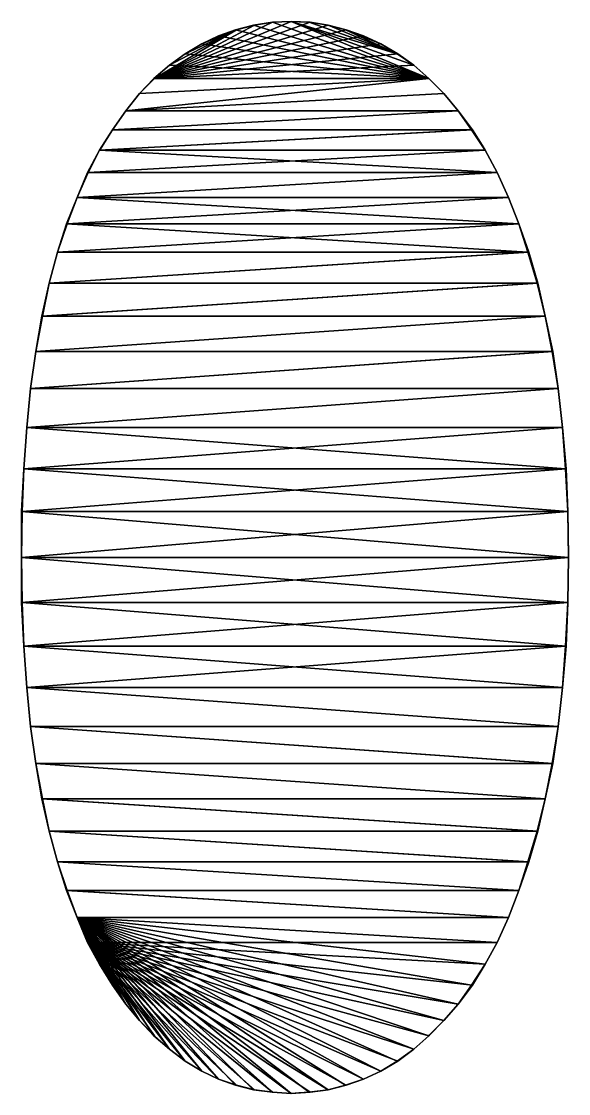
# Model space of a CAD drawing. Extents: x -29.1 to 29.1, y -25 to 25.
# Drawn here: x 14.049 to 14.777, y -8.426 to -7 of the extents above; entities that cross this region are included whole.
import ezdxf

# ---------------------------------------------------------------- set-up
doc = ezdxf.new("R2010")
doc.units = 0
doc.header["$MEASUREMENT"] = 0
doc.layers.add('ConstrLine', color=7, linetype='Continuous')
doc.layers.add('ObjLayer', color=2, linetype='Continuous')

msp = doc.modelspace()

# ---------------------------------------------------------------- linework, layer by layer
at = {"layer": 'ConstrLine'}
for points in [[(14.383, -7.001, 5), (14.226, -7.076, 5), (14.408, -7, 5)], [(14.408, -7, 5), (14.226, -7.076, 5), (14.433, -7.001, 5)], [(14.359, -7.005, 5), (14.226, -7.076, 5), (14.383, -7.001, 5)], [(14.457, -7.005, 5), (14.433, -7.001, 5), (14.226, -7.076, 5)], [(14.358, -7.005, 5), (14.591, -7.076, 5), (14.383, -7.001, 5)], [(14.358, -7.005, 4), (14.358, -7.005, 5), (14.383, -7.001, 5)], [(14.358, -7.005, 4), (14.383, -7.001, 5), (14.383, -7.001, 4)], [(14.359, -7.005, 4), (14.359, -7.005, 5), (14.383, -7.001, 5)], [(14.359, -7.005, 4), (14.383, -7.001, 5), (14.383, -7.001, 4)], [(14.383, -7.001, 4), (14.383, -7.001, 5), (14.408, -7, 5)], [(14.383, -7.001, 4), (14.408, -7, 5), (14.408, -7, 4)], [(14.408, -7, 5), (14.383, -7.001, 5), (14.591, -7.076, 5)], [(14.383, -7.001, 4), (14.383, -7.001, 5), (14.408, -7, 5)], [(14.383, -7.001, 4), (14.408, -7, 5), (14.408, -7, 4)], [(14.433, -7.001, 4), (14.408, -7, 4), (14.408, -7, 5)], [(14.433, -7.001, 4), (14.408, -7, 5), (14.433, -7.001, 5)], [(14.591, -7.076, 5), (14.571, -7.058, 5), (14.408, -7, 5)], [(14.571, -7.058, 5), (14.549, -7.043, 5), (14.408, -7, 5)], [(14.432, -7.001, 5), (14.408, -7, 5), (14.549, -7.043, 5)], [(14.418, -7.0004, 4), (14.408, -7, 4), (14.408, -7, 5)], [(14.408, -7, 5), (14.432, -7.001, 5), (14.418, -7.0004, 4)], [(14.432, -7.001, 4), (14.418, -7.0004, 4), (14.432, -7.001, 5)], [(14.432, -7.001, 5), (14.549, -7.043, 5), (14.457, -7.005, 5)], [(14.457, -7.005, 4), (14.432, -7.001, 4), (14.432, -7.001, 5)], [(14.457, -7.005, 4), (14.432, -7.001, 5), (14.457, -7.005, 5)], [(14.457, -7.005, 4), (14.433, -7.001, 4), (14.433, -7.001, 5)], [(14.457, -7.005, 4), (14.433, -7.001, 5), (14.457, -7.005, 5)], [(14.335, -7.011, 5), (14.226, -7.076, 5), (14.359, -7.005, 5)], [(14.481, -7.011, 5), (14.457, -7.005, 5), (14.226, -7.076, 5)], [(14.335, -7.011, 5), (14.246, -7.058, 5), (14.226, -7.076, 5)], [(14.504, -7.019, 5), (14.481, -7.011, 5), (14.226, -7.076, 5)], [(14.335, -7.011, 5), (14.267, -7.043, 5), (14.246, -7.058, 5)], [(14.335, -7.011, 5), (14.289, -7.03, 5), (14.267, -7.043, 5)], [(14.311, -7.019, 5), (14.289, -7.03, 5), (14.335, -7.011, 5)], [(14.311, -7.019, 4), (14.311, -7.019, 5), (14.335, -7.011, 5)], [(14.311, -7.019, 4), (14.335, -7.011, 5), (14.335, -7.011, 4)], [(14.311, -7.019, 5), (14.591, -7.076, 5), (14.334, -7.011, 5)], [(14.311, -7.019, 4), (14.311, -7.019, 5), (14.334, -7.011, 5)], [(14.311, -7.019, 4), (14.334, -7.011, 5), (14.334, -7.011, 4)], [(14.334, -7.011, 5), (14.591, -7.076, 5), (14.358, -7.005, 5)], [(14.334, -7.011, 4), (14.334, -7.011, 5), (14.358, -7.005, 5)], [(14.334, -7.011, 4), (14.358, -7.005, 5), (14.358, -7.005, 4)], [(14.335, -7.011, 5), (14.359, -7.005, 5), (14.336, -7.0107, 4)], [(14.335, -7.011, 4), (14.335, -7.011, 5), (14.336, -7.0107, 4)], [(14.359, -7.005, 4), (14.336, -7.0107, 4), (14.359, -7.005, 5)], [(14.481, -7.011, 4), (14.457, -7.005, 4), (14.457, -7.005, 5)], [(14.481, -7.011, 4), (14.457, -7.005, 5), (14.481, -7.011, 5)], [(14.457, -7.005, 5), (14.549, -7.043, 5), (14.48, -7.011, 5)], [(14.48, -7.011, 4), (14.457, -7.005, 4), (14.457, -7.005, 5)], [(14.48, -7.011, 4), (14.457, -7.005, 5), (14.48, -7.011, 5)], [(14.527, -7.03, 5), (14.48, -7.011, 5), (14.549, -7.043, 5)], [(14.504, -7.019, 5), (14.48, -7.011, 5), (14.527, -7.03, 5)], [(14.504, -7.019, 4), (14.48, -7.011, 4), (14.48, -7.011, 5)], [(14.504, -7.019, 4), (14.48, -7.011, 5), (14.504, -7.019, 5)], [(14.504, -7.019, 4), (14.481, -7.011, 4), (14.481, -7.011, 5)], [(14.504, -7.019, 4), (14.481, -7.011, 5), (14.504, -7.019, 5)], [(14.527, -7.03, 5), (14.504, -7.019, 5), (14.226, -7.076, 5)], [(14.55, -7.043, 5), (14.527, -7.03, 5), (14.226, -7.076, 5)], [(14.267, -7.043, 4), (14.267, -7.043, 5), (14.289, -7.03, 5)], [(14.267, -7.043, 4), (14.289, -7.03, 5), (14.289, -7.03, 4)], [(14.267, -7.043, 5), (14.591, -7.076, 5), (14.289, -7.03, 5)], [(14.267, -7.043, 4), (14.267, -7.043, 5), (14.289, -7.03, 5)], [(14.267, -7.043, 4), (14.289, -7.03, 5), (14.289, -7.03, 4)], [(14.289, -7.03, 4), (14.289, -7.03, 5), (14.311, -7.019, 5)], [(14.289, -7.03, 4), (14.311, -7.019, 5), (14.311, -7.019, 4)], [(14.289, -7.03, 5), (14.591, -7.076, 5), (14.311, -7.019, 5)], [(14.289, -7.03, 4), (14.289, -7.03, 5), (14.311, -7.019, 5)], [(14.289, -7.03, 4), (14.311, -7.019, 5), (14.311, -7.019, 4)], [(14.527, -7.03, 4), (14.504, -7.019, 4), (14.504, -7.019, 5)], [(14.527, -7.03, 4), (14.504, -7.019, 5), (14.527, -7.03, 5)], [(14.527, -7.03, 4), (14.504, -7.019, 4), (14.504, -7.019, 5)], [(14.527, -7.03, 4), (14.504, -7.019, 5), (14.527, -7.03, 5)], [(14.55, -7.043, 4), (14.527, -7.03, 4), (14.527, -7.03, 5)], [(14.55, -7.043, 4), (14.527, -7.03, 5), (14.55, -7.043, 5)], [(14.549, -7.043, 4), (14.527, -7.03, 4), (14.527, -7.03, 5)], [(14.549, -7.043, 4), (14.527, -7.03, 5), (14.549, -7.043, 5)], [(14.571, -7.058, 5), (14.55, -7.043, 5), (14.226, -7.076, 5)], [(14.246, -7.058, 4), (14.246, -7.058, 5), (14.267, -7.043, 5)], [(14.246, -7.058, 4), (14.267, -7.043, 5), (14.267, -7.043, 4)], [(14.246, -7.058, 5), (14.591, -7.076, 5), (14.267, -7.043, 5)], [(14.246, -7.058, 4), (14.246, -7.058, 5), (14.267, -7.043, 5)], [(14.246, -7.058, 4), (14.267, -7.043, 5), (14.267, -7.043, 4)], [(14.571, -7.058, 4), (14.549, -7.043, 4), (14.549, -7.043, 5)], [(14.571, -7.058, 4), (14.549, -7.043, 5), (14.571, -7.058, 5)], [(14.571, -7.058, 4), (14.55, -7.043, 4), (14.55, -7.043, 5)], [(14.571, -7.058, 4), (14.55, -7.043, 5), (14.571, -7.058, 5)], [(14.225, -7.076, 5), (14.591, -7.076, 5), (14.246, -7.058, 5)], [(14.225, -7.076, 4), (14.225, -7.076, 5), (14.246, -7.058, 5)], [(14.225, -7.076, 4), (14.246, -7.058, 5), (14.246, -7.058, 4)], [(14.571, -7.058, 5), (14.226, -7.076, 5), (14.591, -7.076, 5)], [(14.226, -7.076, 4), (14.226, -7.076, 5), (14.246, -7.058, 5)], [(14.226, -7.076, 4), (14.246, -7.058, 5), (14.246, -7.058, 4)], [(14.591, -7.076, 4), (14.571, -7.058, 4), (14.571, -7.058, 5)], [(14.591, -7.076, 4), (14.571, -7.058, 5), (14.591, -7.076, 5)], [(14.591, -7.076, 4), (14.571, -7.058, 4), (14.571, -7.058, 5)], [(14.591, -7.076, 4), (14.571, -7.058, 5), (14.591, -7.076, 5)], [(14.188, -7.119, 5), (14.591, -7.076, 5), (14.206, -7.096, 5)], [(14.591, -7.076, 5), (14.188, -7.119, 5), (14.611, -7.096, 5)], [(14.188, -7.119, 5), (14.591, -7.076, 5), (14.206, -7.096, 5)], [(14.591, -7.076, 5), (14.188, -7.119, 5), (14.611, -7.096, 5)], [(14.206, -7.096, 5), (14.591, -7.076, 5), (14.226, -7.076, 5)], [(14.206, -7.096, 4), (14.206, -7.096, 5), (14.226, -7.076, 5)], [(14.206, -7.096, 4), (14.226, -7.076, 5), (14.226, -7.076, 4)], [(14.206, -7.096, 5), (14.591, -7.076, 5), (14.225, -7.076, 5)], [(14.225, -7.076, 4), (14.206, -7.096, 4), (14.206, -7.096, 5)], [(14.225, -7.076, 4), (14.206, -7.096, 5), (14.225, -7.076, 5)], [(14.611, -7.096, 4), (14.591, -7.076, 4), (14.591, -7.076, 5)], [(14.611, -7.096, 4), (14.591, -7.076, 5), (14.611, -7.096, 5)], [(14.611, -7.096, 4), (14.591, -7.076, 4), (14.591, -7.076, 5)], [(14.611, -7.096, 4), (14.591, -7.076, 5), (14.611, -7.096, 5)], [(14.611, -7.096, 5), (14.188, -7.119, 5), (14.63, -7.119, 5)], [(14.206, -7.096, 4), (14.188, -7.119, 4), (14.188, -7.119, 5)], [(14.206, -7.096, 4), (14.188, -7.119, 5), (14.206, -7.096, 5)], [(14.611, -7.096, 5), (14.188, -7.119, 5), (14.63, -7.119, 5)], [(14.206, -7.096, 4), (14.188, -7.119, 4), (14.188, -7.119, 5)], [(14.206, -7.096, 4), (14.188, -7.119, 5), (14.206, -7.096, 5)], [(14.63, -7.119, 4), (14.611, -7.096, 4), (14.611, -7.096, 5)], [(14.63, -7.119, 4), (14.611, -7.096, 5), (14.63, -7.119, 5)], [(14.63, -7.119, 4), (14.611, -7.096, 4), (14.611, -7.096, 5)], [(14.63, -7.119, 4), (14.611, -7.096, 5), (14.63, -7.119, 5)], [(14.17, -7.144, 5), (14.63, -7.119, 5), (14.188, -7.119, 5)], [(14.649, -7.144, 5), (14.63, -7.119, 5), (14.17, -7.144, 5)], [(14.188, -7.119, 4), (14.17, -7.144, 4), (14.17, -7.144, 5)], [(14.188, -7.119, 4), (14.17, -7.144, 5), (14.188, -7.119, 5)], [(14.17, -7.144, 5), (14.63, -7.119, 5), (14.188, -7.119, 5)], [(14.648, -7.144, 5), (14.63, -7.119, 5), (14.17, -7.144, 5)], [(14.188, -7.119, 4), (14.17, -7.144, 4), (14.17, -7.144, 5)], [(14.188, -7.119, 4), (14.17, -7.144, 5), (14.188, -7.119, 5)], [(14.649, -7.144, 4), (14.63, -7.119, 4), (14.63, -7.119, 5)], [(14.649, -7.144, 4), (14.63, -7.119, 5), (14.649, -7.144, 5)], [(14.648, -7.144, 4), (14.63, -7.119, 4), (14.63, -7.119, 5)], [(14.648, -7.144, 4), (14.63, -7.119, 5), (14.648, -7.144, 5)], [(14.649, -7.144, 5), (14.153, -7.171, 5), (14.666, -7.171, 5)], [(14.17, -7.144, 5), (14.153, -7.171, 5), (14.649, -7.144, 5)], [(14.1549, -7.168, 4), (14.153, -7.171, 5), (14.17, -7.144, 5)], [(14.666, -7.171, 5), (14.648, -7.144, 5), (14.153, -7.171, 5)], [(14.17, -7.144, 5), (14.153, -7.171, 5), (14.648, -7.144, 5)], [(14.1549, -7.168, 4), (14.153, -7.171, 5), (14.17, -7.144, 5)], [(14.17, -7.144, 4), (14.1549, -7.168, 4), (14.17, -7.144, 5)], [(14.17, -7.144, 4), (14.1549, -7.168, 4), (14.17, -7.144, 5)], [(14.664, -7.168, 4), (14.648, -7.144, 4), (14.648, -7.144, 5)], [(14.648, -7.144, 5), (14.666, -7.171, 5), (14.664, -7.168, 4)], [(14.6641, -7.168, 4), (14.649, -7.144, 4), (14.649, -7.144, 5)], [(14.649, -7.144, 5), (14.666, -7.171, 5), (14.6641, -7.168, 4)], [(14.153, -7.171, 5), (14.137, -7.201, 5), (14.682, -7.201, 5)], [(14.153, -7.171, 4), (14.137, -7.201, 4), (14.137, -7.201, 5)], [(14.153, -7.171, 4), (14.137, -7.201, 5), (14.153, -7.171, 5)], [(14.138, -7.201, 5), (14.666, -7.171, 5), (14.153, -7.171, 5)], [(14.666, -7.171, 5), (14.138, -7.201, 5), (14.682, -7.201, 5)], [(14.153, -7.171, 4), (14.138, -7.201, 4), (14.138, -7.201, 5)], [(14.153, -7.171, 4), (14.138, -7.201, 5), (14.153, -7.171, 5)], [(14.1549, -7.168, 4), (14.153, -7.171, 4), (14.153, -7.171, 5)], [(14.1549, -7.168, 4), (14.153, -7.171, 4), (14.153, -7.171, 5)], [(14.682, -7.201, 5), (14.666, -7.171, 5), (14.153, -7.171, 5)], [(14.666, -7.171, 4), (14.664, -7.168, 4), (14.666, -7.171, 5)], [(14.666, -7.171, 4), (14.6641, -7.168, 4), (14.666, -7.171, 5)], [(14.666, -7.171, 4), (14.666, -7.171, 5), (14.682, -7.201, 5)], [(14.666, -7.171, 4), (14.682, -7.201, 5), (14.682, -7.201, 4)], [(14.666, -7.171, 4), (14.666, -7.171, 5), (14.682, -7.201, 5)], [(14.666, -7.171, 4), (14.682, -7.201, 5), (14.682, -7.201, 4)], [(14.123, -7.234, 5), (14.682, -7.201, 5), (14.138, -7.201, 5)], [(14.682, -7.201, 5), (14.123, -7.234, 5), (14.697, -7.234, 5)], [(14.138, -7.201, 4), (14.123, -7.234, 4), (14.123, -7.234, 5)], [(14.138, -7.201, 4), (14.123, -7.234, 5), (14.138, -7.201, 5)], [(14.697, -7.234, 5), (14.682, -7.201, 5), (14.123, -7.234, 5)], [(14.137, -7.201, 5), (14.123, -7.234, 5), (14.682, -7.201, 5)], [(14.137, -7.201, 4), (14.123, -7.234, 4), (14.123, -7.234, 5)], [(14.137, -7.201, 4), (14.123, -7.234, 5), (14.137, -7.201, 5)], [(14.682, -7.201, 4), (14.682, -7.201, 5), (14.697, -7.234, 5)], [(14.682, -7.201, 4), (14.697, -7.234, 5), (14.697, -7.234, 4)], [(14.682, -7.201, 4), (14.682, -7.201, 5), (14.697, -7.234, 5)], [(14.682, -7.201, 4), (14.697, -7.234, 5), (14.697, -7.234, 4)], [(14.123, -7.234, 5), (14.109, -7.269, 5), (14.711, -7.269, 5)], [(14.123, -7.234, 4), (14.109, -7.269, 4), (14.109, -7.269, 5)], [(14.123, -7.234, 4), (14.109, -7.269, 5), (14.123, -7.234, 5)], [(14.11, -7.269, 5), (14.697, -7.234, 5), (14.123, -7.234, 5)], [(14.697, -7.234, 5), (14.11, -7.269, 5), (14.711, -7.269, 5)], [(14.123, -7.234, 4), (14.11, -7.269, 4), (14.11, -7.269, 5)], [(14.123, -7.234, 4), (14.11, -7.269, 5), (14.123, -7.234, 5)], [(14.711, -7.269, 5), (14.697, -7.234, 5), (14.123, -7.234, 5)], [(14.697, -7.234, 4), (14.697, -7.234, 5), (14.711, -7.269, 5)], [(14.697, -7.234, 4), (14.711, -7.269, 5), (14.711, -7.269, 4)], [(14.697, -7.234, 4), (14.697, -7.234, 5), (14.711, -7.269, 5)], [(14.697, -7.234, 4), (14.711, -7.269, 5), (14.711, -7.269, 4)], [(14.097, -7.307, 5), (14.711, -7.269, 5), (14.11, -7.269, 5)], [(14.711, -7.269, 5), (14.097, -7.307, 5), (14.724, -7.307, 5)], [(14.11, -7.269, 4), (14.097, -7.307, 4), (14.097, -7.307, 5)], [(14.11, -7.269, 4), (14.097, -7.307, 5), (14.11, -7.269, 5)], [(14.109, -7.269, 5), (14.097, -7.307, 5), (14.723, -7.307, 5)], [(14.109, -7.269, 4), (14.097, -7.307, 4), (14.097, -7.307, 5)], [(14.109, -7.269, 4), (14.097, -7.307, 5), (14.109, -7.269, 5)], [(14.723, -7.307, 5), (14.711, -7.269, 5), (14.109, -7.269, 5)], [(14.711, -7.269, 4), (14.711, -7.269, 5), (14.724, -7.307, 5)], [(14.711, -7.269, 4), (14.724, -7.307, 5), (14.724, -7.307, 4)], [(14.711, -7.269, 4), (14.711, -7.269, 5), (14.723, -7.307, 5)], [(14.711, -7.269, 4), (14.723, -7.307, 5), (14.723, -7.307, 4)], [(14.086, -7.348, 5), (14.724, -7.307, 5), (14.097, -7.307, 5)], [(14.724, -7.307, 5), (14.086, -7.348, 5), (14.736, -7.348, 5)], [(14.097, -7.307, 4), (14.086, -7.348, 4), (14.086, -7.348, 5)], [(14.097, -7.307, 4), (14.086, -7.348, 5), (14.097, -7.307, 5)], [(14.097, -7.307, 5), (14.086, -7.348, 5), (14.723, -7.307, 5)], [(14.735, -7.348, 5), (14.723, -7.307, 5), (14.086, -7.348, 5)], [(14.097, -7.307, 4), (14.086, -7.348, 4), (14.086, -7.348, 5)], [(14.097, -7.307, 4), (14.086, -7.348, 5), (14.097, -7.307, 5)], [(14.723, -7.307, 4), (14.723, -7.307, 5), (14.735, -7.348, 5)], [(14.723, -7.307, 4), (14.735, -7.348, 5), (14.735, -7.348, 4)], [(14.724, -7.307, 4), (14.724, -7.307, 5), (14.736, -7.348, 5)], [(14.724, -7.307, 4), (14.736, -7.348, 5), (14.736, -7.348, 4)], [(14.746, -7.392, 5), (14.735, -7.348, 5), (14.076, -7.392, 5)], [(14.086, -7.348, 5), (14.076, -7.392, 5), (14.735, -7.348, 5)], [(14.086, -7.348, 4), (14.076, -7.392, 4), (14.076, -7.392, 5)], [(14.086, -7.348, 4), (14.076, -7.392, 5), (14.086, -7.348, 5)], [(14.077, -7.392, 5), (14.736, -7.348, 5), (14.086, -7.348, 5)], [(14.736, -7.348, 5), (14.077, -7.392, 5), (14.746, -7.392, 5)], [(14.086, -7.348, 4), (14.077, -7.392, 4), (14.077, -7.392, 5)], [(14.086, -7.348, 4), (14.077, -7.392, 5), (14.086, -7.348, 5)], [(14.735, -7.348, 4), (14.735, -7.348, 5), (14.746, -7.392, 5)], [(14.735, -7.348, 4), (14.746, -7.392, 5), (14.746, -7.392, 4)], [(14.736, -7.348, 4), (14.736, -7.348, 5), (14.746, -7.392, 5)], [(14.736, -7.348, 4), (14.746, -7.392, 5), (14.746, -7.392, 4)], [(14.068, -7.439, 5), (14.746, -7.392, 5), (14.077, -7.392, 5)], [(14.746, -7.392, 5), (14.068, -7.439, 5), (14.756, -7.439, 5)], [(14.077, -7.392, 4), (14.068, -7.439, 4), (14.068, -7.439, 5)], [(14.077, -7.392, 4), (14.068, -7.439, 5), (14.077, -7.392, 5)], [(14.755, -7.439, 5), (14.746, -7.392, 5), (14.068, -7.439, 5)], [(14.076, -7.392, 5), (14.068, -7.439, 5), (14.746, -7.392, 5)], [(14.076, -7.392, 4), (14.068, -7.439, 4), (14.068, -7.439, 5)], [(14.076, -7.392, 4), (14.068, -7.439, 5), (14.076, -7.392, 5)], [(14.746, -7.392, 4), (14.746, -7.392, 5), (14.756, -7.439, 5)], [(14.746, -7.392, 4), (14.756, -7.439, 5), (14.756, -7.439, 4)], [(14.746, -7.392, 4), (14.746, -7.392, 5), (14.755, -7.439, 5)], [(14.746, -7.392, 4), (14.755, -7.439, 5), (14.755, -7.439, 4)], [(14.061, -7.488, 5), (14.756, -7.439, 5), (14.068, -7.439, 5)], [(14.756, -7.439, 5), (14.061, -7.488, 5), (14.763, -7.488, 5)], [(14.068, -7.439, 4), (14.061, -7.488, 4), (14.061, -7.488, 5)], [(14.068, -7.439, 4), (14.061, -7.488, 5), (14.068, -7.439, 5)], [(14.068, -7.439, 5), (14.061, -7.488, 5), (14.755, -7.439, 5)], [(14.763, -7.488, 5), (14.755, -7.439, 5), (14.061, -7.488, 5)], [(14.068, -7.439, 4), (14.061, -7.488, 4), (14.061, -7.488, 5)], [(14.068, -7.439, 4), (14.061, -7.488, 5), (14.068, -7.439, 5)], [(14.755, -7.439, 4), (14.755, -7.439, 5), (14.763, -7.488, 5)], [(14.755, -7.439, 4), (14.763, -7.488, 5), (14.763, -7.488, 4)], [(14.756, -7.439, 4), (14.756, -7.439, 5), (14.763, -7.488, 5)], [(14.756, -7.439, 4), (14.763, -7.488, 5), (14.763, -7.488, 4)], [(14.056, -7.54, 5), (14.763, -7.488, 5), (14.061, -7.488, 5)], [(14.763, -7.488, 5), (14.056, -7.54, 5), (14.769, -7.54, 5)], [(14.061, -7.488, 4), (14.056, -7.54, 4), (14.056, -7.54, 5)], [(14.061, -7.488, 4), (14.056, -7.54, 5), (14.061, -7.488, 5)], [(14.061, -7.488, 5), (14.056, -7.54, 5), (14.763, -7.488, 5)], [(14.769, -7.54, 5), (14.763, -7.488, 5), (14.056, -7.54, 5)], [(14.061, -7.488, 4), (14.056, -7.54, 4), (14.056, -7.54, 5)], [(14.061, -7.488, 4), (14.056, -7.54, 5), (14.061, -7.488, 5)], [(14.763, -7.488, 4), (14.763, -7.488, 5), (14.769, -7.54, 5)], [(14.763, -7.488, 4), (14.769, -7.54, 5), (14.769, -7.54, 4)], [(14.763, -7.488, 4), (14.763, -7.488, 5), (14.769, -7.54, 5)], [(14.763, -7.488, 4), (14.769, -7.54, 5), (14.769, -7.54, 4)], [(14.052, -7.595, 5), (14.769, -7.54, 5), (14.056, -7.54, 5)], [(14.769, -7.54, 5), (14.052, -7.595, 5), (14.774, -7.595, 5)], [(14.056, -7.54, 4), (14.052, -7.595, 4), (14.052, -7.595, 5)], [(14.056, -7.54, 4), (14.052, -7.595, 5), (14.056, -7.54, 5)], [(14.056, -7.54, 5), (14.052, -7.595, 5), (14.773, -7.595, 5)], [(14.056, -7.54, 4), (14.052, -7.595, 4), (14.052, -7.595, 5)], [(14.056, -7.54, 4), (14.052, -7.595, 5), (14.056, -7.54, 5)], [(14.773, -7.595, 5), (14.769, -7.54, 5), (14.056, -7.54, 5)], [(14.769, -7.54, 4), (14.769, -7.54, 5), (14.774, -7.595, 5)], [(14.769, -7.54, 4), (14.774, -7.595, 5), (14.774, -7.595, 4)], [(14.769, -7.54, 4), (14.769, -7.54, 5), (14.773, -7.595, 5)], [(14.769, -7.54, 4), (14.773, -7.595, 5), (14.773, -7.595, 4)], [(14.049, -7.652, 5), (14.776, -7.652, 5), (14.052, -7.595, 5)], [(14.052, -7.595, 4), (14.049, -7.652, 4), (14.049, -7.652, 5)], [(14.052, -7.595, 4), (14.049, -7.652, 5), (14.052, -7.595, 5)], [(14.05, -7.652, 5), (14.774, -7.595, 5), (14.052, -7.595, 5)], [(14.774, -7.595, 5), (14.05, -7.652, 5), (14.776, -7.652, 5)], [(14.052, -7.595, 4), (14.05, -7.652, 4), (14.05, -7.652, 5)], [(14.052, -7.595, 4), (14.05, -7.652, 5), (14.052, -7.595, 5)], [(14.776, -7.652, 5), (14.773, -7.595, 5), (14.052, -7.595, 5)], [(14.773, -7.595, 4), (14.773, -7.595, 5), (14.776, -7.652, 5)], [(14.773, -7.595, 4), (14.776, -7.652, 5), (14.776, -7.652, 4)], [(14.774, -7.595, 4), (14.774, -7.595, 5), (14.776, -7.652, 5)], [(14.774, -7.595, 4), (14.776, -7.652, 5), (14.776, -7.652, 4)], [(14.049, -7.713, 5), (14.776, -7.652, 5), (14.05, -7.652, 5)], [(14.776, -7.652, 5), (14.049, -7.713, 5), (14.777, -7.713, 5)], [(14.049, -7.713, 5), (14.05, -7.652, 5), (14.0495, -7.68, 4)], [(14.049, -7.773, 5), (14.777, -7.713, 5), (14.049, -7.652, 5)], [(14.776, -7.652, 5), (14.049, -7.652, 5), (14.777, -7.713, 5)], [(14.049, -7.773, 5), (14.049, -7.652, 5), (14.049, -7.773, 4)], [(14.049, -7.652, 4), (14.049, -7.773, 4), (14.049, -7.652, 5)], [(14.05, -7.652, 4), (14.0495, -7.68, 4), (14.05, -7.652, 5)], [(14.776, -7.652, 4), (14.776, -7.652, 5), (14.7765, -7.68, 4)], [(14.776, -7.652, 5), (14.777, -7.713, 5), (14.7765, -7.68, 4)], [(14.776, -7.652, 4), (14.776, -7.652, 5), (14.7765, -7.68, 4)], [(14.776, -7.652, 5), (14.777, -7.713, 5), (14.7765, -7.68, 4)], [(14.0495, -7.68, 4), (14.049, -7.713, 4), (14.049, -7.713, 5)], [(14.777, -7.713, 4), (14.7765, -7.68, 4), (14.777, -7.713, 5)], [(14.777, -7.713, 4), (14.7765, -7.68, 4), (14.777, -7.713, 5)], [(14.049, -7.713, 5), (14.05, -7.773, 5), (14.776, -7.773, 5)], [(14.777, -7.713, 5), (14.049, -7.713, 5), (14.776, -7.773, 5)], [(14.049, -7.713, 4), (14.05, -7.773, 4), (14.05, -7.773, 5)], [(14.049, -7.713, 4), (14.05, -7.773, 5), (14.049, -7.713, 5)], [(14.777, -7.713, 5), (14.049, -7.773, 5), (14.776, -7.773, 5)], [(14.777, -7.713, 4), (14.777, -7.713, 5), (14.776, -7.773, 5)], [(14.777, -7.713, 4), (14.776, -7.773, 5), (14.776, -7.773, 4)], [(14.777, -7.713, 4), (14.777, -7.713, 5), (14.776, -7.773, 5)], [(14.777, -7.713, 4), (14.776, -7.773, 5), (14.776, -7.773, 4)], [(14.049, -7.773, 5), (14.052, -7.831, 5), (14.776, -7.773, 5)], [(14.049, -7.773, 5), (14.049, -7.773, 4), (14.052, -7.831, 4)], [(14.049, -7.773, 5), (14.052, -7.831, 4), (14.052, -7.831, 5)], [(14.05, -7.773, 5), (14.052, -7.831, 5), (14.774, -7.831, 5)], [(14.774, -7.831, 5), (14.776, -7.773, 5), (14.05, -7.773, 5)], [(14.05, -7.773, 5), (14.05, -7.773, 4), (14.052, -7.831, 4)], [(14.05, -7.773, 5), (14.052, -7.831, 4), (14.052, -7.831, 5)], [(14.776, -7.773, 5), (14.052, -7.831, 5), (14.773, -7.831, 5)], [(14.776, -7.773, 4), (14.776, -7.773, 5), (14.773, -7.831, 5)], [(14.776, -7.773, 4), (14.773, -7.831, 5), (14.773, -7.831, 4)], [(14.776, -7.773, 4), (14.776, -7.773, 5), (14.774, -7.831, 5)], [(14.776, -7.773, 4), (14.774, -7.831, 5), (14.774, -7.831, 4)], [(14.052, -7.831, 5), (14.056, -7.886, 5), (14.769, -7.886, 5)], [(14.769, -7.886, 5), (14.774, -7.831, 5), (14.052, -7.831, 5)], [(14.052, -7.831, 4), (14.056, -7.886, 4), (14.056, -7.886, 5)], [(14.052, -7.831, 4), (14.056, -7.886, 5), (14.052, -7.831, 5)], [(14.056, -7.886, 5), (14.773, -7.831, 5), (14.052, -7.831, 5)], [(14.052, -7.831, 4), (14.056, -7.886, 4), (14.056, -7.886, 5)], [(14.052, -7.831, 4), (14.056, -7.886, 5), (14.052, -7.831, 5)], [(14.773, -7.831, 5), (14.056, -7.886, 5), (14.769, -7.886, 5)], [(14.774, -7.831, 4), (14.774, -7.831, 5), (14.769, -7.886, 5)], [(14.774, -7.831, 4), (14.769, -7.886, 5), (14.769, -7.886, 4)], [(14.773, -7.831, 4), (14.773, -7.831, 5), (14.769, -7.886, 5)], [(14.773, -7.831, 4), (14.769, -7.886, 5), (14.769, -7.886, 4)], [(14.763, -7.938, 5), (14.769, -7.886, 5), (14.056, -7.886, 5)], [(14.056, -7.886, 5), (14.061, -7.938, 5), (14.763, -7.938, 5)], [(14.056, -7.886, 4), (14.061, -7.938, 4), (14.061, -7.938, 5)], [(14.056, -7.886, 4), (14.061, -7.938, 5), (14.056, -7.886, 5)], [(14.056, -7.886, 5), (14.061, -7.938, 5), (14.763, -7.938, 5)], [(14.769, -7.886, 5), (14.056, -7.886, 5), (14.763, -7.938, 5)], [(14.056, -7.886, 4), (14.061, -7.938, 4), (14.061, -7.938, 5)], [(14.056, -7.886, 4), (14.061, -7.938, 5), (14.056, -7.886, 5)], [(14.769, -7.886, 4), (14.769, -7.886, 5), (14.763, -7.938, 5)], [(14.769, -7.886, 4), (14.763, -7.938, 5), (14.763, -7.938, 4)], [(14.769, -7.886, 4), (14.769, -7.886, 5), (14.763, -7.938, 5)], [(14.769, -7.886, 4), (14.763, -7.938, 5), (14.763, -7.938, 4)], [(14.756, -7.987, 5), (14.763, -7.938, 5), (14.061, -7.938, 5)], [(14.061, -7.938, 5), (14.068, -7.987, 5), (14.756, -7.987, 5)], [(14.061, -7.938, 4), (14.068, -7.987, 4), (14.068, -7.987, 5)], [(14.061, -7.938, 4), (14.068, -7.987, 5), (14.061, -7.938, 5)], [(14.061, -7.938, 5), (14.068, -7.987, 5), (14.755, -7.987, 5)], [(14.755, -7.987, 5), (14.763, -7.938, 5), (14.061, -7.938, 5)], [(14.061, -7.938, 4), (14.068, -7.987, 4), (14.068, -7.987, 5)], [(14.061, -7.938, 4), (14.068, -7.987, 5), (14.061, -7.938, 5)], [(14.763, -7.938, 4), (14.763, -7.938, 5), (14.755, -7.987, 5)], [(14.763, -7.938, 4), (14.755, -7.987, 5), (14.755, -7.987, 4)], [(14.763, -7.938, 4), (14.763, -7.938, 5), (14.756, -7.987, 5)], [(14.763, -7.938, 4), (14.756, -7.987, 5), (14.756, -7.987, 4)], [(14.068, -7.987, 5), (14.077, -8.034, 5), (14.746, -8.034, 5)], [(14.746, -8.034, 5), (14.756, -7.987, 5), (14.068, -7.987, 5)], [(14.068, -7.987, 4), (14.077, -8.034, 4), (14.077, -8.034, 5)], [(14.068, -7.987, 4), (14.077, -8.034, 5), (14.068, -7.987, 5)], [(14.068, -7.987, 5), (14.076, -8.034, 5), (14.746, -8.034, 5)], [(14.746, -8.034, 5), (14.755, -7.987, 5), (14.068, -7.987, 5)], [(14.068, -7.987, 4), (14.076, -8.034, 4), (14.076, -8.034, 5)], [(14.068, -7.987, 4), (14.076, -8.034, 5), (14.068, -7.987, 5)], [(14.756, -7.987, 4), (14.756, -7.987, 5), (14.746, -8.034, 5)], [(14.756, -7.987, 4), (14.746, -8.034, 5), (14.746, -8.034, 4)], [(14.755, -7.987, 4), (14.755, -7.987, 5), (14.746, -8.034, 5)], [(14.755, -7.987, 4), (14.746, -8.034, 5), (14.746, -8.034, 4)], [(14.735, -8.077, 5), (14.746, -8.034, 5), (14.076, -8.034, 5)], [(14.076, -8.034, 5), (14.086, -8.077, 5), (14.735, -8.077, 5)], [(14.076, -8.034, 4), (14.086, -8.077, 4), (14.086, -8.077, 5)], [(14.076, -8.034, 4), (14.086, -8.077, 5), (14.076, -8.034, 5)], [(14.077, -8.034, 5), (14.086, -8.077, 5), (14.736, -8.077, 5)], [(14.736, -8.077, 5), (14.746, -8.034, 5), (14.077, -8.034, 5)], [(14.077, -8.034, 4), (14.086, -8.077, 4), (14.086, -8.077, 5)], [(14.077, -8.034, 4), (14.086, -8.077, 5), (14.077, -8.034, 5)], [(14.746, -8.034, 4), (14.746, -8.034, 5), (14.735, -8.077, 5)], [(14.746, -8.034, 4), (14.735, -8.077, 5), (14.735, -8.077, 4)], [(14.746, -8.034, 4), (14.746, -8.034, 5), (14.736, -8.077, 5)], [(14.746, -8.034, 4), (14.736, -8.077, 5), (14.736, -8.077, 4)], [(14.086, -8.077, 5), (14.097, -8.118, 5), (14.724, -8.118, 5)], [(14.724, -8.118, 5), (14.736, -8.077, 5), (14.086, -8.077, 5)], [(14.086, -8.077, 4), (14.097, -8.118, 4), (14.097, -8.118, 5)], [(14.086, -8.077, 4), (14.097, -8.118, 5), (14.086, -8.077, 5)], [(14.086, -8.077, 5), (14.097, -8.118, 5), (14.723, -8.118, 5)], [(14.723, -8.118, 5), (14.735, -8.077, 5), (14.086, -8.077, 5)], [(14.086, -8.077, 4), (14.097, -8.118, 4), (14.097, -8.118, 5)], [(14.086, -8.077, 4), (14.097, -8.118, 5), (14.086, -8.077, 5)], [(14.735, -8.077, 4), (14.735, -8.077, 5), (14.723, -8.118, 5)], [(14.735, -8.077, 4), (14.723, -8.118, 5), (14.723, -8.118, 4)], [(14.736, -8.077, 4), (14.736, -8.077, 5), (14.724, -8.118, 5)], [(14.736, -8.077, 4), (14.724, -8.118, 5), (14.724, -8.118, 4)], [(14.097, -8.118, 5), (14.11, -8.156, 5), (14.711, -8.156, 5)], [(14.711, -8.156, 5), (14.724, -8.118, 5), (14.097, -8.118, 5)], [(14.097, -8.118, 4), (14.11, -8.156, 4), (14.11, -8.156, 5)], [(14.097, -8.118, 4), (14.11, -8.156, 5), (14.097, -8.118, 5)], [(14.097, -8.118, 5), (14.109, -8.156, 5), (14.711, -8.156, 5)], [(14.711, -8.156, 5), (14.723, -8.118, 5), (14.097, -8.118, 5)], [(14.097, -8.118, 4), (14.109, -8.156, 4), (14.109, -8.156, 5)], [(14.097, -8.118, 4), (14.109, -8.156, 5), (14.097, -8.118, 5)], [(14.724, -8.118, 4), (14.724, -8.118, 5), (14.711, -8.156, 5)], [(14.724, -8.118, 4), (14.711, -8.156, 5), (14.711, -8.156, 4)], [(14.723, -8.118, 4), (14.723, -8.118, 5), (14.711, -8.156, 5)], [(14.723, -8.118, 4), (14.711, -8.156, 5), (14.711, -8.156, 4)], [(14.109, -8.156, 5), (14.123, -8.192, 5), (14.697, -8.192, 5)], [(14.697, -8.192, 5), (14.711, -8.156, 5), (14.109, -8.156, 5)], [(14.109, -8.156, 4), (14.123, -8.192, 4), (14.123, -8.192, 5)], [(14.109, -8.156, 4), (14.123, -8.192, 5), (14.109, -8.156, 5)], [(14.11, -8.156, 5), (14.123, -8.192, 5), (14.697, -8.192, 5)], [(14.697, -8.192, 5), (14.711, -8.156, 5), (14.11, -8.156, 5)], [(14.11, -8.156, 4), (14.123, -8.192, 4), (14.123, -8.192, 5)], [(14.11, -8.156, 4), (14.123, -8.192, 5), (14.11, -8.156, 5)], [(14.711, -8.156, 4), (14.711, -8.156, 5), (14.697, -8.192, 5)], [(14.711, -8.156, 4), (14.697, -8.192, 5), (14.697, -8.192, 4)], [(14.711, -8.156, 4), (14.711, -8.156, 5), (14.697, -8.192, 5)], [(14.711, -8.156, 4), (14.697, -8.192, 5), (14.697, -8.192, 4)], [(14.682, -8.225, 5), (14.697, -8.192, 5), (14.123, -8.192, 5)], [(14.123, -8.192, 5), (14.138, -8.225, 5), (14.682, -8.225, 5)], [(14.123, -8.192, 4), (14.138, -8.225, 4), (14.138, -8.225, 5)], [(14.123, -8.192, 4), (14.138, -8.225, 5), (14.123, -8.192, 5)], [(14.48, -8.415, 5), (14.504, -8.407, 5), (14.123, -8.192, 5)], [(14.504, -8.407, 5), (14.527, -8.396, 5), (14.123, -8.192, 5)], [(14.527, -8.396, 5), (14.549, -8.383, 5), (14.123, -8.192, 5)], [(14.549, -8.383, 5), (14.571, -8.367, 5), (14.123, -8.192, 5)], [(14.432, -8.424, 5), (14.457, -8.421, 5), (14.123, -8.192, 5)], [(14.408, -8.426, 5), (14.432, -8.424, 5), (14.123, -8.192, 5)], [(14.123, -8.192, 5), (14.137, -8.225, 5), (14.153, -8.254, 5)], [(14.123, -8.192, 5), (14.153, -8.254, 5), (14.17, -8.282, 5)], [(14.123, -8.192, 5), (14.17, -8.282, 5), (14.188, -8.307, 5)], [(14.123, -8.192, 5), (14.188, -8.307, 5), (14.206, -8.329, 5)], [(14.123, -8.192, 5), (14.206, -8.329, 5), (14.225, -8.349, 5)], [(14.123, -8.192, 5), (14.225, -8.349, 5), (14.246, -8.367, 5)], [(14.123, -8.192, 5), (14.246, -8.367, 5), (14.267, -8.383, 5)], [(14.123, -8.192, 5), (14.267, -8.383, 5), (14.289, -8.396, 5)], [(14.123, -8.192, 5), (14.289, -8.396, 5), (14.311, -8.407, 5)], [(14.123, -8.192, 5), (14.311, -8.407, 5), (14.334, -8.415, 5)], [(14.123, -8.192, 5), (14.334, -8.415, 5), (14.358, -8.421, 5)], [(14.123, -8.192, 5), (14.358, -8.421, 5), (14.383, -8.424, 5)], [(14.123, -8.192, 5), (14.383, -8.424, 5), (14.408, -8.426, 5)], [(14.457, -8.421, 5), (14.48, -8.415, 5), (14.123, -8.192, 5)], [(14.571, -8.367, 5), (14.591, -8.349, 5), (14.123, -8.192, 5)], [(14.591, -8.349, 5), (14.611, -8.329, 5), (14.123, -8.192, 5)], [(14.611, -8.329, 5), (14.63, -8.307, 5), (14.123, -8.192, 5)], [(14.63, -8.307, 5), (14.648, -8.282, 5), (14.123, -8.192, 5)], [(14.648, -8.282, 5), (14.666, -8.254, 5), (14.123, -8.192, 5)], [(14.666, -8.254, 5), (14.682, -8.225, 5), (14.123, -8.192, 5)], [(14.682, -8.225, 5), (14.697, -8.192, 5), (14.123, -8.192, 5)], [(14.123, -8.192, 4), (14.137, -8.225, 4), (14.137, -8.225, 5)], [(14.123, -8.192, 4), (14.137, -8.225, 5), (14.123, -8.192, 5)], [(14.697, -8.192, 4), (14.697, -8.192, 5), (14.682, -8.225, 5)], [(14.682, -8.225, 4), (14.697, -8.192, 4), (14.682, -8.225, 5)], [(14.697, -8.192, 5), (14.682, -8.225, 5), (14.682, -8.225, 4)], [(14.697, -8.192, 5), (14.682, -8.225, 4), (14.697, -8.192, 4)], [(14.137, -8.225, 4), (14.153, -8.254, 4), (14.153, -8.254, 5)], [(14.137, -8.225, 4), (14.153, -8.254, 5), (14.137, -8.225, 5)], [(14.666, -8.254, 5), (14.682, -8.225, 5), (14.138, -8.225, 5)], [(14.649, -8.282, 5), (14.666, -8.254, 5), (14.138, -8.225, 5)], [(14.63, -8.307, 5), (14.649, -8.282, 5), (14.138, -8.225, 5)], [(14.611, -8.329, 5), (14.63, -8.307, 5), (14.138, -8.225, 5)], [(14.138, -8.225, 5), (14.153, -8.254, 5), (14.188, -8.307, 5)], [(14.188, -8.307, 5), (14.206, -8.329, 5), (14.138, -8.225, 5)], [(14.206, -8.329, 5), (14.226, -8.349, 5), (14.138, -8.225, 5)], [(14.226, -8.349, 5), (14.246, -8.367, 5), (14.138, -8.225, 5)], [(14.246, -8.367, 5), (14.267, -8.383, 5), (14.138, -8.225, 5)], [(14.267, -8.383, 5), (14.289, -8.396, 5), (14.138, -8.225, 5)], [(14.289, -8.396, 5), (14.311, -8.407, 5), (14.138, -8.225, 5)], [(14.311, -8.407, 5), (14.335, -8.415, 5), (14.138, -8.225, 5)], [(14.335, -8.415, 5), (14.359, -8.421, 5), (14.138, -8.225, 5)], [(14.359, -8.421, 5), (14.383, -8.424, 5), (14.138, -8.225, 5)], [(14.433, -8.424, 5), (14.457, -8.421, 5), (14.138, -8.225, 5)], [(14.408, -8.426, 5), (14.433, -8.424, 5), (14.138, -8.225, 5)], [(14.457, -8.421, 5), (14.481, -8.415, 5), (14.138, -8.225, 5)], [(14.481, -8.415, 5), (14.504, -8.407, 5), (14.138, -8.225, 5)], [(14.504, -8.407, 5), (14.527, -8.396, 5), (14.138, -8.225, 5)], [(14.527, -8.396, 5), (14.55, -8.383, 5), (14.138, -8.225, 5)], [(14.55, -8.383, 5), (14.571, -8.367, 5), (14.138, -8.225, 5)], [(14.571, -8.367, 5), (14.591, -8.349, 5), (14.138, -8.225, 5)], [(14.591, -8.349, 5), (14.611, -8.329, 5), (14.138, -8.225, 5)], [(14.383, -8.424, 5), (14.408, -8.426, 5), (14.138, -8.225, 5)], [(14.138, -8.225, 4), (14.153, -8.254, 4), (14.153, -8.254, 5)], [(14.138, -8.225, 4), (14.153, -8.254, 5), (14.138, -8.225, 5)], [(14.666, -8.254, 4), (14.682, -8.225, 5), (14.666, -8.254, 5)], [(14.682, -8.225, 5), (14.666, -8.254, 4), (14.682, -8.225, 4)], [(14.682, -8.225, 4), (14.682, -8.225, 5), (14.666, -8.254, 5)], [(14.682, -8.225, 4), (14.666, -8.254, 5), (14.666, -8.254, 4)], [(14.17, -8.282, 5), (14.188, -8.307, 5), (14.153, -8.254, 5)], [(14.153, -8.254, 4), (14.17, -8.282, 4), (14.17, -8.282, 5)], [(14.153, -8.254, 4), (14.17, -8.282, 5), (14.153, -8.254, 5)], [(14.153, -8.254, 4), (14.17, -8.282, 4), (14.17, -8.282, 5)], [(14.153, -8.254, 4), (14.17, -8.282, 5), (14.153, -8.254, 5)], [(14.666, -8.254, 4), (14.666, -8.254, 5), (14.648, -8.282, 5)], [(14.666, -8.254, 4), (14.648, -8.282, 5), (14.648, -8.282, 4)], [(14.649, -8.282, 4), (14.666, -8.254, 4), (14.649, -8.282, 5)], [(14.666, -8.254, 5), (14.649, -8.282, 5), (14.666, -8.254, 4)], [(14.17, -8.282, 4), (14.188, -8.307, 4), (14.188, -8.307, 5)], [(14.17, -8.282, 4), (14.188, -8.307, 5), (14.17, -8.282, 5)], [(14.17, -8.282, 4), (14.188, -8.307, 4), (14.188, -8.307, 5)], [(14.17, -8.282, 4), (14.188, -8.307, 5), (14.17, -8.282, 5)], [(14.63, -8.307, 4), (14.649, -8.282, 4), (14.63, -8.307, 5)], [(14.649, -8.282, 5), (14.63, -8.307, 5), (14.649, -8.282, 4)], [(14.648, -8.282, 4), (14.648, -8.282, 5), (14.63, -8.307, 5)], [(14.648, -8.282, 4), (14.63, -8.307, 5), (14.63, -8.307, 4)], [(14.188, -8.307, 4), (14.206, -8.329, 4), (14.206, -8.329, 5)], [(14.188, -8.307, 4), (14.206, -8.329, 5), (14.188, -8.307, 5)], [(14.188, -8.307, 4), (14.206, -8.329, 4), (14.206, -8.329, 5)], [(14.188, -8.307, 4), (14.206, -8.329, 5), (14.188, -8.307, 5)], [(14.611, -8.329, 4), (14.63, -8.307, 4), (14.611, -8.329, 5)], [(14.63, -8.307, 5), (14.611, -8.329, 5), (14.63, -8.307, 4)], [(14.63, -8.307, 4), (14.63, -8.307, 5), (14.611, -8.329, 5)], [(14.63, -8.307, 4), (14.611, -8.329, 5), (14.611, -8.329, 4)], [(14.206, -8.329, 4), (14.226, -8.349, 4), (14.226, -8.349, 5)], [(14.206, -8.329, 4), (14.226, -8.349, 5), (14.206, -8.329, 5)], [(14.206, -8.329, 4), (14.225, -8.349, 4), (14.225, -8.349, 5)], [(14.206, -8.329, 4), (14.225, -8.349, 5), (14.206, -8.329, 5)], [(14.591, -8.349, 5), (14.592, -8.348, 4), (14.611, -8.329, 5)], [(14.591, -8.349, 4), (14.611, -8.329, 4), (14.611, -8.329, 5)], [(14.591, -8.349, 4), (14.611, -8.329, 5), (14.591, -8.349, 5)], [(14.611, -8.329, 4), (14.611, -8.329, 5), (14.592, -8.348, 4)], [(14.225, -8.349, 4), (14.246, -8.367, 4), (14.246, -8.367, 5)], [(14.225, -8.349, 4), (14.246, -8.367, 5), (14.225, -8.349, 5)], [(14.226, -8.349, 4), (14.246, -8.367, 4), (14.246, -8.367, 5)], [(14.226, -8.349, 4), (14.246, -8.367, 5), (14.226, -8.349, 5)], [(14.571, -8.367, 5), (14.571, -8.367, 4), (14.591, -8.349, 5)], [(14.591, -8.349, 4), (14.591, -8.349, 5), (14.571, -8.367, 4)], [(14.571, -8.367, 4), (14.591, -8.349, 4), (14.591, -8.349, 5)], [(14.571, -8.367, 4), (14.591, -8.349, 5), (14.571, -8.367, 5)], [(14.591, -8.349, 4), (14.592, -8.348, 4), (14.591, -8.349, 5)], [(14.246, -8.367, 4), (14.267, -8.383, 4), (14.267, -8.383, 5)], [(14.246, -8.367, 4), (14.267, -8.383, 5), (14.246, -8.367, 5)], [(14.246, -8.367, 4), (14.267, -8.383, 4), (14.267, -8.383, 5)], [(14.246, -8.367, 4), (14.267, -8.383, 5), (14.246, -8.367, 5)], [(14.549, -8.383, 4), (14.571, -8.367, 4), (14.571, -8.367, 5)], [(14.549, -8.383, 4), (14.571, -8.367, 5), (14.549, -8.383, 5)], [(14.55, -8.383, 4), (14.571, -8.367, 5), (14.55, -8.383, 5)], [(14.55, -8.383, 4), (14.571, -8.367, 4), (14.571, -8.367, 5)], [(14.267, -8.383, 4), (14.289, -8.396, 4), (14.289, -8.396, 5)], [(14.267, -8.383, 4), (14.289, -8.396, 5), (14.267, -8.383, 5)], [(14.267, -8.383, 4), (14.289, -8.396, 4), (14.289, -8.396, 5)], [(14.267, -8.383, 4), (14.289, -8.396, 5), (14.267, -8.383, 5)], [(14.55, -8.383, 5), (14.527, -8.396, 5), (14.55, -8.383, 4)], [(14.527, -8.396, 4), (14.55, -8.383, 4), (14.527, -8.396, 5)], [(14.527, -8.396, 4), (14.549, -8.383, 4), (14.549, -8.383, 5)], [(14.527, -8.396, 4), (14.549, -8.383, 5), (14.527, -8.396, 5)], [(14.289, -8.396, 4), (14.311, -8.407, 4), (14.311, -8.407, 5)], [(14.289, -8.396, 4), (14.311, -8.407, 5), (14.289, -8.396, 5)], [(14.289, -8.396, 4), (14.311, -8.407, 4), (14.311, -8.407, 5)], [(14.289, -8.396, 4), (14.311, -8.407, 5), (14.289, -8.396, 5)], [(14.504, -8.407, 5), (14.527, -8.396, 4), (14.527, -8.396, 5)], [(14.504, -8.407, 4), (14.527, -8.396, 4), (14.504, -8.407, 5)], [(14.504, -8.407, 4), (14.527, -8.396, 4), (14.527, -8.396, 5)], [(14.504, -8.407, 4), (14.527, -8.396, 5), (14.504, -8.407, 5)], [(14.311, -8.407, 4), (14.335, -8.415, 4), (14.335, -8.415, 5)], [(14.311, -8.407, 4), (14.335, -8.415, 5), (14.311, -8.407, 5)], [(14.311, -8.407, 4), (14.334, -8.415, 4), (14.334, -8.415, 5)], [(14.311, -8.407, 4), (14.334, -8.415, 5), (14.311, -8.407, 5)], [(14.48, -8.415, 4), (14.504, -8.407, 4), (14.504, -8.407, 5)], [(14.48, -8.415, 4), (14.504, -8.407, 5), (14.48, -8.415, 5)], [(14.481, -8.415, 4), (14.504, -8.407, 5), (14.481, -8.415, 5)], [(14.504, -8.407, 5), (14.481, -8.415, 4), (14.504, -8.407, 4)], [(14.334, -8.415, 4), (14.358, -8.421, 4), (14.358, -8.421, 5)], [(14.334, -8.415, 4), (14.358, -8.421, 5), (14.334, -8.415, 5)], [(14.359, -8.421, 5), (14.335, -8.415, 5), (14.336, -8.4152, 4)], [(14.335, -8.415, 4), (14.336, -8.4152, 4), (14.335, -8.415, 5)], [(14.359, -8.421, 5), (14.336, -8.4152, 4), (14.359, -8.421, 4)], [(14.358, -8.421, 4), (14.383, -8.424, 4), (14.383, -8.424, 5)], [(14.358, -8.421, 4), (14.383, -8.424, 5), (14.358, -8.421, 5)], [(14.359, -8.421, 4), (14.383, -8.424, 4), (14.383, -8.424, 5)], [(14.359, -8.421, 4), (14.383, -8.424, 5), (14.359, -8.421, 5)], [(14.408, -8.426, 5), (14.383, -8.424, 5), (14.408, -8.426, 4)], [(14.383, -8.424, 4), (14.408, -8.426, 4), (14.383, -8.424, 5)], [(14.383, -8.424, 4), (14.408, -8.426, 4), (14.408, -8.426, 5)], [(14.383, -8.424, 4), (14.408, -8.426, 5), (14.383, -8.424, 5)], [(14.408, -8.426, 5), (14.433, -8.424, 4), (14.433, -8.424, 5)], [(14.408, -8.426, 4), (14.433, -8.424, 4), (14.408, -8.426, 5)], [(14.418, -8.4252, 4), (14.432, -8.424, 5), (14.408, -8.426, 5)], [(14.408, -8.426, 4), (14.418, -8.4252, 4), (14.408, -8.426, 5)], [(14.418, -8.4252, 4), (14.432, -8.424, 4), (14.432, -8.424, 5)], [(14.432, -8.424, 4), (14.457, -8.421, 4), (14.457, -8.421, 5)], [(14.432, -8.424, 4), (14.457, -8.421, 5), (14.432, -8.424, 5)], [(14.433, -8.424, 4), (14.457, -8.421, 5), (14.433, -8.424, 5)], [(14.457, -8.421, 5), (14.433, -8.424, 4), (14.457, -8.421, 4)], [(14.457, -8.421, 5), (14.481, -8.415, 4), (14.481, -8.415, 5)], [(14.457, -8.421, 4), (14.481, -8.415, 4), (14.457, -8.421, 5)], [(14.457, -8.421, 4), (14.48, -8.415, 4), (14.48, -8.415, 5)], [(14.457, -8.421, 4), (14.48, -8.415, 5), (14.457, -8.421, 5)]]:
    msp.add_3dface(points, dxfattribs=at)
at = {"layer": 'ObjLayer'}
for p, q in [((14.358, -7.005, 5), (14.383, -7.001, 5)), ((14.383, -7.001, 5), (14.408, -7, 5)), ((14.408, -7, 5), (14.432, -7.001, 5)), ((14.432, -7.001, 5), (14.457, -7.005, 5)), ((14.311, -7.019, 5), (14.334, -7.011, 5)), ((14.334, -7.011, 5), (14.358, -7.005, 5)), ((14.457, -7.005, 5), (14.48, -7.011, 5)), ((14.48, -7.011, 5), (14.504, -7.019, 5)), ((14.267, -7.043, 5), (14.289, -7.03, 5)), ((14.289, -7.03, 5), (14.311, -7.019, 5)), ((14.504, -7.019, 5), (14.527, -7.03, 5)), ((14.527, -7.03, 5), (14.549, -7.043, 5)), ((14.246, -7.058, 5), (14.267, -7.043, 5)), ((14.549, -7.043, 5), (14.571, -7.058, 5)), ((14.225, -7.076, 5), (14.246, -7.058, 5)), ((14.571, -7.058, 5), (14.591, -7.076, 5)), ((14.206, -7.096, 5), (14.225, -7.076, 5)), ((14.591, -7.076, 5), (14.611, -7.096, 5)), ((14.188, -7.119, 5), (14.206, -7.096, 5)), ((14.611, -7.096, 5), (14.63, -7.119, 5)), ((14.17, -7.144, 5), (14.188, -7.119, 5)), ((14.63, -7.119, 5), (14.648, -7.144, 5)), ((14.153, -7.171, 5), (14.17, -7.144, 5)), ((14.648, -7.144, 5), (14.666, -7.171, 5)), ((14.137, -7.201, 5), (14.153, -7.171, 5)), ((14.666, -7.171, 5), (14.682, -7.201, 5)), ((14.123, -7.234, 5), (14.137, -7.201, 5)), ((14.682, -7.201, 5), (14.697, -7.234, 5)), ((14.109, -7.269, 5), (14.123, -7.234, 5)), ((14.697, -7.234, 5), (14.711, -7.269, 5)), ((14.097, -7.307, 5), (14.109, -7.269, 5)), ((14.711, -7.269, 5), (14.723, -7.307, 5)), ((14.086, -7.348, 5), (14.097, -7.307, 5)), ((14.723, -7.307, 5), (14.735, -7.348, 5)), ((14.076, -7.392, 5), (14.086, -7.348, 5)), ((14.735, -7.348, 5), (14.746, -7.392, 5)), ((14.068, -7.439, 5), (14.076, -7.392, 5)), ((14.746, -7.392, 5), (14.755, -7.439, 5)), ((14.061, -7.488, 5), (14.068, -7.439, 5)), ((14.755, -7.439, 5), (14.763, -7.488, 5)), ((14.056, -7.54, 5), (14.061, -7.488, 5)), ((14.763, -7.488, 5), (14.769, -7.54, 5)), ((14.052, -7.595, 5), (14.056, -7.54, 5)), ((14.769, -7.54, 5), (14.773, -7.595, 5)), ((14.049, -7.652, 5), (14.052, -7.595, 5)), ((14.773, -7.595, 5), (14.776, -7.652, 5)), ((14.049, -7.773, 5), (14.049, -7.652, 5)), ((14.776, -7.652, 5), (14.777, -7.713, 5)), ((14.777, -7.713, 5), (14.776, -7.773, 5)), ((14.052, -7.831, 5), (14.049, -7.773, 5)), ((14.776, -7.773, 5), (14.773, -7.831, 5)), ((14.056, -7.886, 5), (14.052, -7.831, 5)), ((14.773, -7.831, 5), (14.769, -7.886, 5)), ((14.061, -7.938, 5), (14.056, -7.886, 5)), ((14.769, -7.886, 5), (14.763, -7.938, 5)), ((14.068, -7.987, 5), (14.061, -7.938, 5)), ((14.763, -7.938, 5), (14.755, -7.987, 5)), ((14.076, -8.034, 5), (14.068, -7.987, 5)), ((14.755, -7.987, 5), (14.746, -8.034, 5)), ((14.755, -7.987, 5), (14.755, -7.987, 5)), ((14.086, -8.077, 5), (14.076, -8.034, 5)), ((14.746, -8.034, 5), (14.735, -8.077, 5)), ((14.097, -8.118, 5), (14.086, -8.077, 5)), ((14.735, -8.077, 5), (14.723, -8.118, 5)), ((14.109, -8.156, 5), (14.097, -8.118, 5)), ((14.723, -8.118, 5), (14.711, -8.156, 5)), ((14.123, -8.192, 5), (14.109, -8.156, 5)), ((14.711, -8.156, 5), (14.697, -8.192, 5)), ((14.137, -8.225, 5), (14.123, -8.192, 5)), ((14.697, -8.192, 5), (14.682, -8.225, 5)), ((14.153, -8.254, 5), (14.137, -8.225, 5)), ((14.682, -8.225, 5), (14.666, -8.254, 5)), ((14.17, -8.282, 5), (14.153, -8.254, 5)), ((14.666, -8.254, 5), (14.648, -8.282, 5)), ((14.188, -8.307, 5), (14.17, -8.282, 5)), ((14.648, -8.282, 5), (14.63, -8.307, 5)), ((14.206, -8.329, 5), (14.188, -8.307, 5)), ((14.63, -8.307, 5), (14.611, -8.329, 5)), ((14.225, -8.349, 5), (14.206, -8.329, 5)), ((14.611, -8.329, 5), (14.591, -8.349, 5)), ((14.246, -8.367, 5), (14.225, -8.349, 5)), ((14.591, -8.349, 5), (14.571, -8.367, 5)), ((14.267, -8.383, 5), (14.246, -8.367, 5)), ((14.571, -8.367, 5), (14.549, -8.383, 5)), ((14.289, -8.396, 5), (14.267, -8.383, 5)), ((14.549, -8.383, 5), (14.527, -8.396, 5)), ((14.311, -8.407, 5), (14.289, -8.396, 5)), ((14.527, -8.396, 5), (14.504, -8.407, 5)), ((14.334, -8.415, 5), (14.311, -8.407, 5)), ((14.504, -8.407, 5), (14.48, -8.415, 5)), ((14.358, -8.421, 5), (14.334, -8.415, 5)), ((14.383, -8.424, 5), (14.358, -8.421, 5)), ((14.408, -8.426, 5), (14.383, -8.424, 5)), ((14.432, -8.424, 5), (14.408, -8.426, 5)), ((14.457, -8.421, 5), (14.432, -8.424, 5)), ((14.48, -8.415, 5), (14.457, -8.421, 5))]:
    msp.add_line(p, q, dxfattribs=at)

doc.saveas('drawing.dxf')
